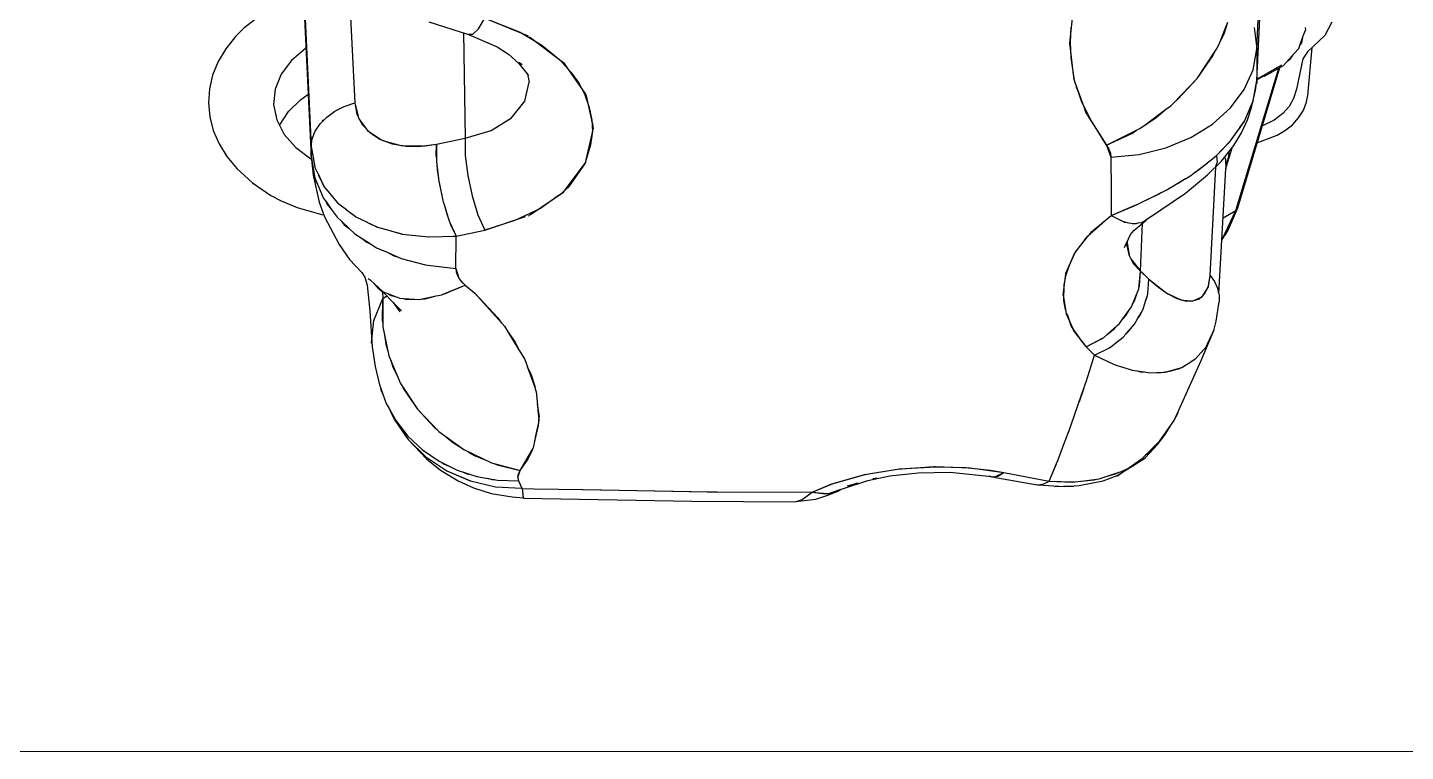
# Model space of a CAD drawing. Extents: x 1551 to 113148, y -1700 to 77018.
# Drawn here: x 18537.9 to 18746.5, y 11520.9 to 11630.5 of the extents above; entities that cross this region are included whole.
import ezdxf

# ---------------------------------------------------------------- set-up
doc = ezdxf.new("R2010")
doc.units = 0
doc.header["$LTSCALE"] = 500
doc.header["$MEASUREMENT"] = 0
doc.linetypes.add('SNT-025', pattern=[0.74, 0.4, -0.17, 0, -0.17])
doc.layers.get('0').update_dxf_attribs({"linetype": 'CONTINUOUS'})
doc.layers.add('GENERATORSETT', color=7, linetype='CONTINUOUS')

# ---------------------------------------------------------------- blocks, each defined once
blk = doc.blocks.new('GENERATOR-CENTER')
for p, q in [((-2036.27, -460.98), (-2034.71, -429.28)), ((-2036.27, -460.98), (-2034.71, -429.28)), ((-2036.26, -465.74), (-2035.01, -441)), ((-2036.26, -465.74), (-2035.01, -441)), ((-2180.91, -446.9), (-2179.41, -477.26)), ((-2180.91, -446.9), (-2179.41, -477.26)), ((-2173.8, -448.95), (-2172.83, -469.13)), ((-2173.8, -448.95), (-2172.83, -469.13)), ((-2180.61, -450.77), (-2179.4, -475.77)), ((-2180.61, -450.77), (-2179.4, -475.77)), ((-2186.73, -455.59), (-2189.63, -457.85)), ((-2154.09, -457.92), (-2153.1, -456.29)), ((-2154.09, -457.92), (-2153.1, -456.29)), ((-2153.1, -456.29), (-2146.56, -459.01)), ((-2153.1, -456.29), (-2147.77, -458.41)), ((-2064.58, -460.09), (-2064, -454.95)), ((-2189.63, -457.85), (-2190.87, -459.1)), ((-2161.58, -456.88), (-2155.59, -458.8)), ((-2156.36, -458.5), (-2156.1, -474.48)), ((-2156.36, -458.5), (-2156.1, -474.48)), ((-2155.62, -458.72), (-2154.96, -458.76)), ((-2155.62, -458.72), (-2154.96, -458.76)), ((-2155.59, -458.8), (-2151.25, -460.66)), ((-2154.96, -458.76), (-2154.09, -457.92)), ((-2154.96, -458.76), (-2154.09, -457.92)), ((-2147.77, -458.41), (-2144.51, -460.4)), ((-2064.47, -460.02), (-2064.35, -457.7)), ((-2041.91, -460.08), (-2040.62, -456.94)), ((-2041.91, -460.08), (-2041.12, -458.51)), ((-2041.12, -458.51), (-2040.62, -456.94)), ((-2036.65, -457.74), (-2036.27, -460.98)), ((-2036.65, -457.74), (-2036.27, -460.98)), ((-2029.21, -459.01), (-2028.88, -458.11)), ((-2028.92, -457.73), (-2028.88, -458.11)), ((-2024.91, -456.91), (-2025.95, -458.94)), ((-2192.34, -460.94), (-2193.5, -462.89)), ((-2190.87, -459.1), (-2192.34, -460.94)), ((-2180.28, -460.9), (-2182.41, -462.7)), ((-2151.25, -460.66), (-2149.52, -461.78)), ((-2146.36, -459.12), (-2141.18, -463.06)), ((-2144.51, -460.4), (-2141.77, -462.61)), ((-2064.59, -460.14), (-2064.58, -460.1)), ((-2064.59, -460.14), (-2064.55, -460.48)), ((-2064.54, -460.52), (-2063.99, -465.24)), ((-2064.38, -462.27), (-2064.47, -460.02)), ((-2042.54, -461.33), (-2042.23, -460.87)), ((-2042.23, -460.87), (-2041.91, -460.08)), ((-2036.82, -464.12), (-2036.27, -460.98)), ((-2036.82, -464.12), (-2036.27, -460.98)), ((-2036.27, -460.98), (-2036.26, -465.74)), ((-2036.27, -460.98), (-2036.26, -465.74)), ((-2030.03, -461.08), (-2029.89, -460.89)), ((-2029.89, -460.89), (-2029.74, -460.47)), ((-2029.74, -460.47), (-2029.21, -459.01)), ((-2029.74, -460.47), (-2029.44, -460.06)), ((-2029.44, -460.06), (-2029.21, -459.01)), ((-2025.95, -458.94), (-2028.56, -461.42)), ((-2028.53, -468.04), (-2027.85, -460.75)), ((-2193.5, -462.89), (-2194.33, -464.92)), ((-2182.41, -462.7), (-2183.96, -464.78)), ((-2149.52, -461.78), (-2147.99, -463.17)), ((-2147.96, -462.96), (-2147.47, -463.32)), ((-2141.76, -462.62), (-2140.08, -464.5)), ((-2141.18, -463.06), (-2140.8, -463.61)), ((-2063.87, -465.73), (-2064.38, -462.27)), ((-2064.32, -462.9), (-2064.26, -462.9)), ((-2064.32, -462.9), (-2064.26, -462.9)), ((-2045.29, -465.44), (-2042.54, -461.33)), ((-2045.29, -465.44), (-2042.9, -462.03)), ((-2043.49, -462.88), (-2043.48, -462.74)), ((-2042.9, -462.03), (-2042.54, -461.33)), ((-2032.21, -463.46), (-2030.03, -461.08)), ((-2031.6, -462.8), (-2031.22, -462.52)), ((-2031.22, -462.52), (-2030.73, -461.85)), ((-2029.3, -462.49), (-2030.22, -467.05)), ((-2028.56, -461.42), (-2029.3, -462.49)), ((-2194.33, -464.92), (-2194.82, -467.01)), ((-2183.96, -464.78), (-2184.87, -467.04)), ((-2147.99, -463.17), (-2146.53, -465)), ((-2146.67, -464.81), (-2146.4, -466)), ((-2140.79, -463.63), (-2137.86, -467.84)), ((-2140.08, -464.5), (-2138.86, -466.2)), ((-2039.42, -485.44), (-2032.93, -463.87)), ((-2039.42, -485.44), (-2032.93, -463.87)), ((-2039.13, -485.01), (-2032.75, -463.76)), ((-2039.13, -485.01), (-2032.75, -463.76)), ((-2038.15, -467.13), (-2036.82, -464.12)), ((-2038.15, -467.13), (-2036.82, -464.12)), ((-2036.18, -466.15), (-2036.18, -464.2)), ((-2036.18, -465.5), (-2035.27, -464.99)), ((-2036.18, -465.57), (-2035.27, -464.99)), ((-2036.11, -465.56), (-2035.19, -465.05)), ((-2036.11, -465.56), (-2035.19, -465.05)), ((-2035.27, -464.99), (-2032.47, -463.39)), ((-2035.27, -464.99), (-2032.6, -463.49)), ((-2035.27, -464.99), (-2035.1, -465.11)), ((-2035.1, -465.11), (-2032.21, -463.46)), ((-2034.06, -464.51), (-2033.98, -464.47)), ((-2033.98, -464.47), (-2033.91, -464.43)), ((-2194.82, -467.01), (-2194.97, -469.12)), ((-2184.87, -467.04), (-2185.1, -469.39)), ((-2147.09, -468.89), (-2146.4, -466)), ((-2138.86, -466.2), (-2137.98, -467.91)), ((-2063.98, -465.29), (-2063.95, -465.56)), ((-2063.95, -465.56), (-2063.84, -465.86)), ((-2062.73, -469.02), (-2063.87, -465.73)), ((-2063.83, -465.88), (-2062.44, -469.74)), ((-2063.61, -466.83), (-2063.5, -466.81)), ((-2063.6, -466.85), (-2063.49, -466.83)), ((-2048.88, -469.17), (-2045.29, -465.44)), ((-2048.21, -468.6), (-2045.29, -465.44)), ((-2040.22, -469.91), (-2038.15, -467.13)), ((-2040.22, -469.91), (-2038.15, -467.13)), ((-2037.04, -469.82), (-2036.47, -467.2)), ((-2036.81, -468.84), (-2036.26, -465.74)), ((-2036.47, -467.2), (-2036.26, -465.74)), ((-2036.33, -466.21), (-2036.18, -466.15)), ((-2036.18, -465.64), (-2036.11, -465.56)), ((-2036.18, -465.64), (-2036.11, -465.56)), ((-2030.22, -467.05), (-2030.68, -468.5)), ((-2194.97, -469.12), (-2194.78, -471.23)), ((-2182.84, -470.47), (-2181.01, -468.66)), ((-2181.01, -468.66), (-2179.92, -467.86)), ((-2174.4, -469.68), (-2172.83, -469.13)), ((-2172.83, -469.13), (-2172.51, -470.84)), ((-2172.83, -469.13), (-2172.32, -471.21)), ((-2149.08, -471.41), (-2147.23, -469.07)), ((-2149.07, -471.41), (-2147.09, -468.89)), ((-2147.09, -468.89), (-2146.75, -467.46)), ((-2137.98, -467.91), (-2137.31, -469.82)), ((-2137.86, -467.85), (-2137.84, -467.87)), ((-2137.84, -467.87), (-2137.8, -468.06)), ((-2137.79, -468.09), (-2136.79, -472.65)), ((-2061.38, -471.69), (-2062.73, -469.02)), ((-2049.28, -469.58), (-2048.88, -469.17)), ((-2048.88, -469.17), (-2048.21, -468.6)), ((-2047.19, -467.5), (-2047.19, -467.41)), ((-2037.27, -469.9), (-2036.82, -468.87)), ((-2037.16, -469.65), (-2036.82, -468.86)), ((-2036.82, -468.86), (-2036.81, -468.84)), ((-2036.82, -468.87), (-2036.82, -468.86)), ((-2030.68, -468.5), (-2031.35, -469.68)), ((-2029.23, -470.34), (-2028.76, -469.21)), ((-2028.76, -469.21), (-2028.53, -468.04)), ((-2194.78, -471.23), (-2194.24, -473.31)), ((-2185.1, -469.39), (-2184.64, -471.71)), ((-2184.16, -472.49), (-2182.84, -470.47)), ((-2178.06, -472.29), (-2177.06, -471.28)), ((-2177.06, -471.28), (-2175.83, -470.4)), ((-2175.83, -470.4), (-2174.4, -469.68)), ((-2175.59, -470.28), (-2175.49, -470.2)), ((-2175.49, -470.2), (-2175.26, -470.11)), ((-2172.51, -470.84), (-2171.74, -472.37)), ((-2172.32, -471.21), (-2172.26, -471.46)), ((-2152.17, -473.33), (-2149.07, -471.41)), ((-2137.31, -469.82), (-2136.91, -471.74)), ((-2062.37, -469.93), (-2062.07, -470.74)), ((-2062.07, -470.74), (-2061.97, -470.9)), ((-2061.94, -470.95), (-2059, -475.56)), ((-2053.17, -472.45), (-2050.06, -470.16)), ((-2053.17, -472.45), (-2051.55, -471.41)), ((-2051.55, -471.41), (-2050.06, -470.16)), ((-2050.06, -470.16), (-2049.28, -469.58)), ((-2042.95, -472.36), (-2040.22, -469.91)), ((-2042.95, -472.36), (-2040.22, -469.91)), ((-2038.14, -471.92), (-2037.23, -469.81)), ((-2037.67, -471.69), (-2037.04, -469.82)), ((-2032.31, -470.76), (-2033.64, -471.74)), ((-2031.35, -469.68), (-2032.31, -470.76)), ((-2030.82, -472.4), (-2029.92, -471.41)), ((-2029.92, -471.41), (-2029.23, -470.34)), ((-2194.24, -473.31), (-2193.37, -475.34)), ((-2184.64, -471.71), (-2183.51, -473.92)), ((-2179.25, -474.57), (-2178.8, -473.4)), ((-2178.8, -473.4), (-2178.06, -472.29)), ((-2177.7, -471.93), (-2177.59, -471.77)), ((-2177.59, -471.77), (-2177.42, -471.64)), ((-2172.26, -471.46), (-2172.06, -471.74)), ((-2172.06, -471.74), (-2171.05, -473.12)), ((-2171.74, -472.37), (-2170.56, -473.65)), ((-2171.57, -472.41), (-2171.53, -472.59)), ((-2171.46, -472.55), (-2171.42, -472.71)), ((-2171.05, -473.12), (-2170.84, -473.4)), ((-2170.84, -473.4), (-2170.71, -473.48)), ((-2170.71, -473.48), (-2168.77, -474.73)), ((-2156.1, -474.48), (-2152.17, -473.33)), ((-2152.17, -473.33), (-2151.11, -472.67)), ((-2136.82, -473.49), (-2137.13, -475.51)), ((-2136.91, -471.74), (-2136.82, -473.49)), ((-2136.83, -472.45), (-2136.77, -472.18)), ((-2136.81, -473.58), (-2136.7, -473.07)), ((-2136.78, -472.69), (-2136.7, -473.07)), ((-2059, -475.56), (-2061.38, -471.69)), ((-2059, -475.56), (-2054.46, -473.28)), ((-2055.19, -473.76), (-2054.46, -473.28)), ((-2054.46, -473.28), (-2053.95, -473.03)), ((-2053.95, -473.03), (-2053.17, -472.45)), ((-2046.25, -474.39), (-2042.95, -472.36)), ((-2046.25, -474.39), (-2042.95, -472.36)), ((-2040.21, -474.88), (-2038.98, -473.12)), ((-2039.04, -473.2), (-2038.18, -471.99)), ((-2038.8, -472.87), (-2038.17, -471.97)), ((-2038.57, -473.7), (-2037.67, -471.69)), ((-2038.18, -471.99), (-2038.17, -471.96)), ((-2038.17, -471.96), (-2038.14, -471.92)), ((-2033.64, -471.74), (-2035.41, -472.64)), ((-2033.18, -474.05), (-2031.92, -473.29)), ((-2031.92, -473.29), (-2030.82, -472.4)), ((-2193.37, -475.34), (-2192.18, -477.28)), ((-2183.51, -473.92), (-2181.76, -475.92)), ((-2179.4, -475.77), (-2179.25, -474.57)), ((-2178.98, -473.86), (-2178.94, -473.69)), ((-2178.94, -473.69), (-2178.87, -473.59)), ((-2170.56, -473.65), (-2169, -474.65)), ((-2169, -474.65), (-2167.15, -475.33)), ((-2168.77, -474.73), (-2168.65, -474.81)), ((-2168.65, -474.81), (-2168.27, -474.92)), ((-2168.27, -474.92), (-2166.2, -475.49)), ((-2167.15, -475.33), (-2165.05, -475.68)), ((-2166.2, -475.49), (-2165.81, -475.6)), ((-2165.81, -475.6), (-2165.52, -475.6)), ((-2165.52, -475.6), (-2162.63, -475.67)), ((-2162.79, -475.7), (-2160.44, -475.38)), ((-2162.52, -475.68), (-2160.44, -475.38)), ((-2160.47, -477.21), (-2160.44, -475.38)), ((-2160.44, -475.38), (-2156.1, -474.48)), ((-2160.44, -475.38), (-2156.1, -474.48)), ((-2160.44, -475.38), (-2160.43, -477.73)), ((-2156.1, -474.48), (-2156.08, -477.12)), ((-2156.1, -474.48), (-2156.08, -477.12)), ((-2156.1, -474.48), (-2156.09, -474.48)), ((-2137.13, -475.51), (-2137.93, -478.24)), ((-2137.76, -477.75), (-2136.83, -473.64)), ((-2059.73, -474.43), (-2059.72, -474.42)), ((-2059, -475.56), (-2055.19, -473.76)), ((-2059, -475.56), (-2058.63, -476.13)), ((-2059, -475.56), (-2058.33, -477.36)), ((-2055.66, -473.98), (-2055.65, -473.88)), ((-2055.11, -473.7), (-2055.1, -473.61)), ((-2050, -475.93), (-2046.25, -474.39)), ((-2050, -475.93), (-2046.25, -474.39)), ((-2042.35, -477.09), (-2040.27, -474.95)), ((-2042.35, -477.09), (-2040.29, -474.98)), ((-2041.59, -477.95), (-2039.75, -475.59)), ((-2040.29, -474.98), (-2040.26, -474.93)), ((-2040.26, -474.94), (-2040.21, -474.88)), ((-2039.75, -475.59), (-2038.57, -473.7)), ((-2036.11, -475.16), (-2033.18, -474.05)), ((-2192.18, -477.28), (-2190.67, -479.1)), ((-2181.76, -475.92), (-2179.46, -477.62)), ((-2179.41, -477.26), (-2179.4, -475.77)), ((-2179.41, -477.26), (-2179.4, -475.77)), ((-2179.41, -477.26), (-2178.86, -480.5)), ((-2179.41, -477.26), (-2179.12, -480.1)), ((-2179.4, -475.77), (-2178.85, -478.88)), ((-2179.4, -475.77), (-2178.86, -478.85)), ((-2165.05, -475.68), (-2162.79, -475.7)), ((-2162.63, -475.67), (-2162.52, -475.68)), ((-2160.47, -477.21), (-2160.43, -477.73)), ((-2160.44, -477.53), (-2160.43, -477.53)), ((-2160.44, -477.54), (-2160.43, -477.54)), ((-2156.08, -477.12), (-2155.72, -480.13)), ((-2156.08, -477.12), (-2155.72, -480.13)), ((-2137.33, -475.84), (-2137.12, -475.84)), ((-2137.33, -475.84), (-2137.12, -475.84)), ((-2058.63, -476.13), (-2058.4, -476.74)), ((-2058.4, -476.74), (-2058.33, -477.36)), ((-2058.33, -477.36), (-2054.07, -476.94)), ((-2058.33, -477.36), (-2054.07, -476.94)), ((-2058.33, -477.36), (-2058.31, -482.46)), ((-2054.07, -476.94), (-2050, -475.93)), ((-2054.07, -476.94), (-2050, -475.93)), ((-2043.76, -478.24), (-2042.94, -477.62)), ((-2042.94, -477.62), (-2042.35, -477.09)), ((-2042.35, -477.09), (-2042.26, -478.15)), ((-2042.35, -477.09), (-2042.26, -478.15)), ((-2041.11, -477.43), (-2041, -477.7)), ((-2041, -477.7), (-2040.93, -479.13)), ((-2040.83, -478.73), (-2040, -475.95)), ((-2040.83, -478.73), (-2040, -475.95)), ((-2040.72, -478.3), (-2040.5, -477.15)), ((-2040.5, -477.15), (-2040.46, -476.63)), ((-2190.67, -479.1), (-2188.3, -481.26)), ((-2178.86, -478.85), (-2178.85, -478.88)), ((-2178.85, -478.88), (-2178.84, -478.91)), ((-2178.84, -478.91), (-2178.35, -479.94)), ((-2160.43, -477.73), (-2160.43, -478.02)), ((-2160.43, -478.02), (-2160.38, -478.45)), ((-2160.38, -478.45), (-2160.13, -480.6)), ((-2160.38, -478.45), (-2160.32, -479.28)), ((-2160.32, -479.28), (-2160.13, -480.6)), ((-2140.94, -482.29), (-2137.93, -478.25)), ((-2140.38, -481.79), (-2138, -478.44)), ((-2138, -478.44), (-2137.93, -478.25)), ((-2137.93, -478.25), (-2137.85, -478.15)), ((-2137.85, -478.15), (-2137.77, -477.79)), ((-2046.23, -480.12), (-2045.73, -479.74)), ((-2045.74, -479.73), (-2045.06, -479.29)), ((-2045.64, -479.67), (-2043.92, -478.37)), ((-2045.2, -479.34), (-2045.16, -479.35)), ((-2045.2, -479.34), (-2045.16, -479.35)), ((-2045.06, -479.29), (-2043.74, -478.22)), ((-2043.71, -480.06), (-2041.59, -477.95)), ((-2043.29, -495.26), (-2042.44, -478.88)), ((-2043.29, -495.26), (-2042.44, -478.88)), ((-2042.49, -478.94), (-2042.26, -478.15)), ((-2042.49, -478.94), (-2042.26, -478.15)), ((-2042, -498.03), (-2040.93, -479.13)), ((-2041, -477.75), (-2040.95, -477.88)), ((-2040.95, -477.88), (-2040.85, -478.71)), ((-2040.93, -479.13), (-2040.85, -478.71)), ((-2040.93, -479.06), (-2040.9, -478.95)), ((-2040.93, -479.08), (-2040.91, -479.01)), ((-2040.93, -479.13), (-2040.92, -479.05)), ((-2040.93, -479.13), (-2040.92, -479.05)), ((-2040.92, -479.05), (-2040.81, -478.49)), ((-2040.92, -479.05), (-2040.9, -478.96)), ((-2040.92, -479.05), (-2040.9, -478.96)), ((-2040.9, -478.96), (-2040.72, -478.3)), ((-2040.85, -478.68), (-2040.85, -478.68)), ((-2188.3, -481.26), (-2185.5, -483.15)), ((-2179.12, -480.1), (-2178.2, -484.19)), ((-2178.86, -480.5), (-2178.76, -480.74)), ((-2178.76, -480.74), (-2178.72, -480.95)), ((-2178.76, -480.74), (-2178.3, -481.82)), ((-2178.72, -480.95), (-2178.3, -481.82)), ((-2178.37, -479.89), (-2177.54, -481.7)), ((-2178.3, -481.82), (-2177.54, -483.6)), ((-2178.29, -480.07), (-2177.51, -481.74)), ((-2177.54, -481.7), (-2177.5, -481.75)), ((-2177.5, -481.75), (-2177.48, -481.79)), ((-2177.48, -481.79), (-2176.59, -482.86)), ((-2160.13, -480.6), (-2160.08, -481.03)), ((-2160.08, -481.03), (-2160.04, -481.21)), ((-2160.04, -481.21), (-2159.47, -483.94)), ((-2160.04, -481.21), (-2160, -481.48)), ((-2160, -481.48), (-2159.54, -483.69)), ((-2155.72, -480.13), (-2155.06, -483.22)), ((-2155.72, -480.13), (-2155.06, -483.22)), ((-2141.79, -483.04), (-2140.38, -481.79)), ((-2140.56, -481.79), (-2140.37, -481.79)), ((-2140.56, -481.79), (-2140.37, -481.79)), ((-2049.23, -481.91), (-2048.15, -481.31)), ((-2049.12, -481.85), (-2047.28, -480.75)), ((-2048.71, -481.62), (-2048.63, -481.56)), ((-2048.55, -481.53), (-2048.45, -481.45)), ((-2048.15, -481.31), (-2047.05, -480.59)), ((-2047.07, -480.62), (-2046.23, -480.12)), ((-2047.06, -482.83), (-2043.71, -480.06)), ((-2185.5, -483.15), (-2183.96, -483.97)), ((-2177.54, -483.6), (-2177.22, -484.04)), ((-2176.63, -482.82), (-2175.49, -484.22)), ((-2176.47, -483.01), (-2175.44, -484.26)), ((-2159.54, -483.69), (-2159.47, -483.94)), ((-2159.47, -483.94), (-2159.43, -484.12)), ((-2155.06, -483.22), (-2154.16, -486.07)), ((-2155.06, -483.22), (-2154.16, -486.07)), ((-2146.37, -486.12), (-2141.21, -482.65)), ((-2141.81, -483.06), (-2144.71, -485.15)), ((-2141.21, -482.65), (-2140.95, -482.31)), ((-2058.32, -482.45), (-2058.31, -483.13)), ((-2058.31, -483.13), (-2058.3, -486.21)), ((-2054.05, -484.39), (-2053.14, -483.93)), ((-2053.15, -483.93), (-2051.48, -483.14)), ((-2052.91, -483.82), (-2050.83, -482.79)), ((-2052.65, -486.62), (-2047.06, -482.83)), ((-2051.48, -483.14), (-2050.64, -482.68)), ((-2050.66, -482.7), (-2049.98, -482.36)), ((-2049.98, -482.36), (-2049.23, -481.91)), ((-2183.96, -483.97), (-2181.55, -484.99)), ((-2181.55, -484.99), (-2177.65, -486.1)), ((-2178.2, -484.19), (-2177.42, -486.38)), ((-2177.22, -484.04), (-2177.03, -484.44)), ((-2177.22, -484.04), (-2176.37, -485.23)), ((-2177.03, -484.44), (-2176.37, -485.23)), ((-2176.37, -485.23), (-2175.5, -486.46)), ((-2175.49, -484.22), (-2175.43, -484.26)), ((-2175.43, -484.26), (-2175.39, -484.32)), ((-2175.39, -484.32), (-2174.07, -485.31)), ((-2174.12, -485.28), (-2172.78, -486.32)), ((-2173.92, -485.43), (-2172.71, -486.35)), ((-2159.43, -484.12), (-2159.3, -484.53)), ((-2159.3, -484.53), (-2158.66, -486.56)), ((-2159.3, -484.53), (-2158.94, -485.8)), ((-2158.94, -485.8), (-2158.66, -486.56)), ((-2144.71, -485.15), (-2148.56, -486.96)), ((-2058.3, -486.21), (-2054.66, -484.65)), ((-2058.3, -486.21), (-2054.92, -484.77)), ((-2055.99, -485.22), (-2055.97, -485.21)), ((-2055.67, -485.09), (-2055.67, -485.08)), ((-2054.92, -484.77), (-2054.44, -484.54)), ((-2054.45, -484.56), (-2054.05, -484.39)), ((-2041.54, -489.92), (-2039.42, -485.44)), ((-2041.35, -486.55), (-2039.42, -485.44)), ((-2041.35, -486.55), (-2039.42, -485.44)), ((-2040.91, -488.92), (-2039.42, -485.44)), ((-2040.64, -488.52), (-2039.13, -485.01)), ((-2039.42, -485.44), (-2039.13, -485.01)), ((-2039.42, -485.44), (-2039.13, -485.01)), ((-2177.42, -486.38), (-2175.19, -490.57)), ((-2175.5, -486.46), (-2174.85, -487.06)), ((-2174.85, -487.06), (-2174.41, -487.59)), ((-2174.85, -487.06), (-2173.67, -488.16)), ((-2174.41, -487.59), (-2173.67, -488.16)), ((-2172.78, -486.32), (-2172.7, -486.35)), ((-2172.71, -486.35), (-2172.64, -486.4)), ((-2172.64, -486.4), (-2170.93, -487.22)), ((-2170.99, -487.19), (-2169.5, -487.92)), ((-2170.81, -487.28), (-2169.43, -487.94)), ((-2170.33, -487.51), (-2170.31, -487.52)), ((-2170.33, -487.51), (-2170.31, -487.52)), ((-2169.5, -487.92), (-2169.43, -487.94)), ((-2169.43, -487.94), (-2169.36, -487.97)), ((-2169.36, -487.97), (-2167.33, -488.54)), ((-2158.66, -486.56), (-2158.53, -486.98)), ((-2158.53, -486.98), (-2158.42, -487.23)), ((-2158.42, -487.23), (-2157.49, -489.31)), ((-2158.42, -487.23), (-2158.25, -487.71)), ((-2158.25, -487.71), (-2157.49, -489.31)), ((-2154.16, -486.07), (-2153.11, -488.4)), ((-2154.16, -486.07), (-2153.11, -488.4)), ((-2153.11, -488.4), (-2146.95, -486.34)), ((-2148.56, -486.96), (-2153.11, -488.4)), ((-2146.58, -486.22), (-2146.46, -486.18)), ((-2146.46, -486.18), (-2146.44, -486.17)), ((-2061.94, -489.4), (-2058.3, -486.21)), ((-2061.24, -488.63), (-2058.3, -486.21)), ((-2058.3, -486.21), (-2056.61, -487.06)), ((-2056.61, -487.06), (-2056.44, -487.1)), ((-2056.44, -487.1), (-2056.29, -487.18)), ((-2056.44, -487.1), (-2055.89, -487.23)), ((-2056.29, -487.18), (-2055.88, -487.23)), ((-2056.21, -487.19), (-2056.21, -487.16)), ((-2055.88, -487.23), (-2055.05, -487.43)), ((-2055.05, -487.43), (-2054.74, -487.39)), ((-2054.88, -488.47), (-2053.03, -486.94)), ((-2054.74, -487.39), (-2054.19, -487.33)), ((-2054.74, -487.39), (-2054.48, -487.43)), ((-2054.48, -487.43), (-2054.19, -487.33)), ((-2054.19, -487.33), (-2053.7, -487.27)), ((-2053.86, -494.6), (-2053.56, -487.38)), ((-2053.86, -494.6), (-2053.56, -487.38)), ((-2053.7, -487.27), (-2053.32, -487.04)), ((-2053.32, -487.04), (-2052.89, -486.77)), ((-2053.32, -487.04), (-2053.03, -486.94)), ((-2053.03, -486.94), (-2052.89, -486.77)), ((-2052.89, -486.77), (-2052.65, -486.62)), ((-2041.1, -489.18), (-2040.21, -487.28)), ((-2173.67, -488.16), (-2172.79, -488.98)), ((-2172.79, -488.98), (-2171.72, -489.67)), ((-2171.72, -489.67), (-2170.98, -490.24)), ((-2171.72, -489.67), (-2170.3, -490.58)), ((-2167.34, -488.53), (-2165.77, -488.97)), ((-2167.21, -488.57), (-2165.71, -488.98)), ((-2165.77, -488.97), (-2165.71, -488.98)), ((-2165.71, -488.98), (-2165.66, -489)), ((-2165.66, -489), (-2163.11, -489.28)), ((-2163.11, -489.28), (-2161.72, -489.44)), ((-2163.05, -489.29), (-2161.69, -489.44)), ((-2161.72, -489.44), (-2161.69, -489.44)), ((-2161.69, -489.44), (-2161.66, -489.45)), ((-2161.66, -489.45), (-2157.49, -489.31)), ((-2157.91, -489.32), (-2157.49, -489.31)), ((-2157.51, -494.2), (-2157.49, -489.31)), ((-2157.51, -494.2), (-2157.49, -489.31)), ((-2157.49, -489.31), (-2153.11, -488.4)), ((-2157.49, -489.31), (-2153.11, -488.4)), ((-2063.85, -491.94), (-2061.94, -489.4)), ((-2063.1, -490.94), (-2061.67, -489.16)), ((-2061.59, -489.07), (-2061.24, -488.63)), ((-2056.26, -491.03), (-2055.38, -489.07)), ((-2055.93, -490.73), (-2055.85, -490.11)), ((-2055.38, -489.07), (-2054.88, -488.47)), ((-2055.03, -488.58), (-2054.88, -488.47)), ((-2041.5, -489.85), (-2041.33, -489.64)), ((-2041.37, -489.57), (-2040.91, -488.92)), ((-2041.35, -489.52), (-2041.1, -489.18)), ((-2041.33, -489.64), (-2041.13, -489.22)), ((-2041.1, -489.18), (-2040.89, -488.88)), ((-2040.91, -488.92), (-2040.64, -488.52)), ((-2175.19, -490.57), (-2173.62, -492.85)), ((-2170.98, -490.24), (-2170.29, -490.58)), ((-2170.3, -490.58), (-2169.51, -491.08)), ((-2169.51, -491.08), (-2167.92, -491.77)), ((-2167.92, -491.77), (-2166.89, -492.28)), ((-2167.92, -491.77), (-2166.37, -492.44)), ((-2166.89, -492.28), (-2166.37, -492.44)), ((-2065.16, -494.94), (-2063.75, -491.8)), ((-2064.62, -493.73), (-2063.85, -491.94)), ((-2063.75, -491.8), (-2063.69, -491.68)), ((-2063.69, -491.68), (-2063.21, -491.08)), ((-2055.93, -490.73), (-2055.65, -492.17)), ((-2055.88, -490.33), (-2055.52, -492.43)), ((-2055.65, -492.17), (-2054.96, -493.47)), ((-2173.62, -492.85), (-2171.74, -494.84)), ((-2166.37, -492.44), (-2165.79, -492.69)), ((-2165.79, -492.69), (-2163.47, -493.29)), ((-2163.47, -493.29), (-2162.33, -493.62)), ((-2163.47, -493.29), (-2162.05, -493.66)), ((-2162.33, -493.62), (-2162.05, -493.66)), ((-2162.05, -493.66), (-2161.74, -493.74)), ((-2161.74, -493.74), (-2157.51, -494.2)), ((-2157.51, -494.2), (-2157.45, -494.74)), ((-2157.51, -494.2), (-2157.07, -495.68)), ((-2065.11, -495.17), (-2064.62, -493.74)), ((-2055.34, -492.75), (-2053.86, -494.6)), ((-2054.96, -493.47), (-2053.86, -494.6)), ((-2171.74, -494.84), (-2171.3, -495.54)), ((-2171.3, -495.54), (-2170.95, -496.73)), ((-2170.77, -495.73), (-2170.51, -495.96)), ((-2170.51, -495.96), (-2168.53, -497.74)), ((-2157.45, -494.74), (-2157.28, -495.27)), ((-2157.36, -495.01), (-2157.28, -494.97)), ((-2157.36, -495.01), (-2157.28, -494.97)), ((-2157.28, -495.27), (-2156.99, -495.79)), ((-2157.07, -495.68), (-2157.04, -495.7)), ((-2157.04, -495.71), (-2156.11, -496.72)), ((-2156.99, -495.79), (-2156.6, -496.27)), ((-2156.6, -496.27), (-2156.11, -496.72)), ((-2065.58, -498.27), (-2065.17, -495.03)), ((-2065.4, -496.7), (-2065.11, -495.17)), ((-2065.17, -495.03), (-2065.16, -494.94)), ((-2054.13, -497.28), (-2053.86, -494.6)), ((-2054.03, -496.82), (-2053.86, -494.6)), ((-2053.86, -494.6), (-2052.58, -495.82)), ((-2053.86, -494.6), (-2053.56, -494.89)), ((-2053.56, -494.89), (-2052.58, -495.82)), ((-2052.73, -498.07), (-2052.58, -495.82)), ((-2052.58, -495.82), (-2051.13, -497.07)), ((-2052.58, -495.84), (-2052.58, -495.82)), ((-2052.58, -495.82), (-2050.27, -497.67)), ((-2043.59, -496.98), (-2043.29, -495.26)), ((-2043.55, -496.86), (-2043.29, -495.26)), ((-2043.29, -495.26), (-2042.64, -496.21)), ((-2042.64, -496.21), (-2042.18, -497.22)), ((-2170.95, -496.73), (-2170.52, -500.62)), ((-2169.92, -496.49), (-2169.34, -497.16)), ((-2169.34, -497.16), (-2168.87, -497.43)), ((-2169.34, -497.16), (-2168.46, -497.87)), ((-2168.61, -497.75), (-2168.56, -498.74)), ((-2168.61, -497.75), (-2168.56, -498.74)), ((-2168.56, -498.74), (-2167.96, -498.38)), ((-2168.56, -498.74), (-2167.91, -498.42)), ((-2168.53, -497.74), (-2167.98, -497.95)), ((-2168.46, -497.87), (-2166.98, -499.37)), ((-2167.98, -497.95), (-2167.32, -498.33)), ((-2167.98, -497.95), (-2166.53, -498.51)), ((-2167.32, -498.33), (-2166.53, -498.51)), ((-2167.19, -498.26), (-2167.13, -498.38)), ((-2166.85, -498.39), (-2166.84, -498.44)), ((-2166.53, -498.51), (-2165.99, -498.73)), ((-2162.6, -498.81), (-2160.48, -498.38)), ((-2162.18, -498.79), (-2160.48, -498.38)), ((-2160.48, -498.38), (-2159.64, -498.21)), ((-2159.64, -498.21), (-2159.44, -498.12)), ((-2159.44, -498.12), (-2156.11, -496.72)), ((-2159.44, -498.12), (-2159.21, -498.06)), ((-2159.21, -498.06), (-2156.11, -496.72)), ((-2156.11, -496.72), (-2154.63, -497.94)), ((-2156.11, -496.72), (-2154.63, -497.94)), ((-2154.63, -497.94), (-2150.17, -502.97)), ((-2154.63, -497.94), (-2151.16, -501.69)), ((-2065.58, -498.28), (-2065.58, -498.27)), ((-2065.58, -498.28), (-2065.23, -500.41)), ((-2065.56, -498.47), (-2065.55, -498.48)), ((-2065.56, -498.47), (-2065.55, -498.48)), ((-2065.52, -497.79), (-2065.52, -497.8)), ((-2065.49, -499.09), (-2065.4, -496.7)), ((-2055.24, -500.03), (-2054.13, -497.28)), ((-2054.78, -499.12), (-2054.38, -497.89)), ((-2054.11, -497.08), (-2054.03, -496.82)), ((-2053.08, -499.15), (-2052.82, -498.33)), ((-2053.08, -499.15), (-2052.83, -498.53)), ((-2052.83, -498.53), (-2052.82, -498.33)), ((-2052.82, -498.33), (-2052.73, -498.07)), ((-2051.13, -497.07), (-2049.72, -498.05)), ((-2050.27, -497.67), (-2050.06, -497.84)), ((-2050.06, -497.84), (-2049.95, -497.89)), ((-2049.95, -497.89), (-2047.73, -498.96)), ((-2049.72, -498.05), (-2048.36, -498.74)), ((-2046.02, -499.15), (-2044.52, -498.49)), ((-2044.93, -498.79), (-2044.11, -498.03)), ((-2044.52, -498.49), (-2043.59, -496.98)), ((-2044.11, -498.03), (-2043.55, -496.86)), ((-2042.18, -497.22), (-2042.09, -497.63)), ((-2042.09, -497.63), (-2042.04, -497.73)), ((-2042.09, -497.63), (-2042.04, -497.83)), ((-2042.04, -497.83), (-2042.04, -497.73)), ((-2042.04, -497.83), (-2041.95, -498.25)), ((-2041.95, -498.25), (-2041.93, -499.29)), ((-2170.52, -500.62), (-2170.19, -506.08)), ((-2169.91, -502.07), (-2168.56, -498.74)), ((-2169.91, -502.07), (-2168.56, -498.74)), ((-2168.63, -502.2), (-2168.56, -498.74)), ((-2168.56, -498.74), (-2168.55, -503.07)), ((-2166.98, -499.37), (-2165.98, -500.8)), ((-2166.98, -499.37), (-2165.75, -500.61)), ((-2165.99, -498.73), (-2165.49, -498.75)), ((-2165.49, -498.75), (-2164.91, -498.89)), ((-2165.49, -498.75), (-2163.74, -498.85)), ((-2165.11, -498.84), (-2165.04, -498.78)), ((-2165.02, -498.86), (-2164.92, -498.78)), ((-2164.91, -498.89), (-2163.74, -498.85)), ((-2163.76, -498.84), (-2163.76, -498.85)), ((-2163.74, -498.85), (-2162.98, -498.89)), ((-2162.98, -498.89), (-2162.6, -498.81)), ((-2162.6, -498.81), (-2162.18, -498.79)), ((-2162.37, -498.76), (-2162.29, -498.8)), ((-2065.23, -500.41), (-2065.49, -499.09)), ((-2065.23, -500.42), (-2065.12, -501.08)), ((-2056.7, -502.06), (-2055.24, -500.03)), ((-2056.07, -501.34), (-2055.6, -500.54)), ((-2055.08, -499.64), (-2054.78, -499.12)), ((-2053.77, -500.91), (-2053.48, -500.39)), ((-2053.48, -500.39), (-2053.08, -499.15)), ((-2052.95, -498.74), (-2052.92, -498.76)), ((-2052.95, -498.75), (-2052.93, -498.76)), ((-2048.36, -498.74), (-2047.09, -499.11)), ((-2047.73, -498.96), (-2046.02, -499.15)), ((-2047.09, -499.11), (-2045.93, -499.14)), ((-2046.85, -499.12), (-2046.81, -499.06)), ((-2046.73, -499.12), (-2046.71, -499.07)), ((-2045.93, -499.14), (-2044.93, -498.79)), ((-2044.98, -498.69), (-2044.97, -498.8)), ((-2042.38, -502.17), (-2041.93, -499.29)), ((-2170.28, -505.5), (-2169.91, -502.07)), ((-2170.28, -505.5), (-2169.91, -502.07)), ((-2169.98, -502.7), (-2169.98, -502.7)), ((-2169.91, -502.07), (-2169.91, -502.07)), ((-2168.63, -502.2), (-2168.55, -502.7)), ((-2151.16, -501.69), (-2150.6, -502.49)), ((-2065.12, -501.08), (-2064.12, -503.32)), ((-2065.01, -501.05), (-2065.01, -501.07)), ((-2064.98, -501.14), (-2064.34, -503)), ((-2057.41, -502.87), (-2057.06, -502.57)), ((-2057.06, -502.57), (-2056.7, -502.06)), ((-2056.7, -502.06), (-2056.07, -501.34)), ((-2055.39, -503.35), (-2054.76, -502.63)), ((-2054.76, -502.63), (-2054.3, -501.82)), ((-2054.3, -501.82), (-2053.77, -500.91)), ((-2054.3, -501.82), (-2053.93, -501.31)), ((-2053.93, -501.31), (-2053.77, -500.91)), ((-2042.69, -503.39), (-2042.38, -502.17)), ((-2168.55, -503.07), (-2167.64, -507.44)), ((-2168.37, -503.95), (-2168.11, -505.7)), ((-2150.17, -502.97), (-2149.71, -503.72)), ((-2149.75, -503.68), (-2148.53, -505.37)), ((-2149.66, -503.8), (-2147.92, -506.64)), ((-2064.34, -503), (-2062.63, -505.45)), ((-2064.11, -503.35), (-2063.95, -503.7)), ((-2063.95, -503.7), (-2063.23, -504.63)), ((-2063.08, -504.81), (-2062.1, -506.06)), ((-2062.1, -506.06), (-2059.63, -504.75)), ((-2059.86, -504.93), (-2059.63, -504.75)), ((-2059.63, -504.75), (-2059.43, -504.65)), ((-2059.43, -504.65), (-2058.9, -504.19)), ((-2058.9, -504.19), (-2057.41, -502.87)), ((-2058.9, -504.19), (-2057.8, -503.33)), ((-2057.8, -503.33), (-2057.41, -502.87)), ((-2057.6, -505.49), (-2056.5, -504.63)), ((-2056.5, -504.63), (-2056.1, -504.17)), ((-2056.1, -504.17), (-2055.39, -503.35)), ((-2056.1, -504.17), (-2055.76, -503.87)), ((-2055.76, -503.87), (-2055.39, -503.35)), ((-2044.67, -508.15), (-2042.78, -503.62)), ((-2043.53, -505.23), (-2042.71, -503.46)), ((-2042.71, -503.46), (-2042.69, -503.39)), ((-2042.69, -503.38), (-2042.69, -503.37)), ((-2042.69, -503.39), (-2042.69, -503.38)), ((-2042.69, -503.39), (-2042.69, -503.38)), ((-2170.28, -505.51), (-2170.28, -505.5)), ((-2170.28, -505.5), (-2170.28, -505.51)), ((-2170.28, -505.51), (-2170.28, -505.52)), ((-2170.19, -506.08), (-2169.73, -509.06)), ((-2168.11, -505.7), (-2167.79, -506.74)), ((-2148.53, -505.37), (-2147.9, -506.68)), ((-2147.9, -506.67), (-2147.07, -508.02)), ((-2062.63, -505.45), (-2062.1, -506.06)), ((-2062.1, -506.06), (-2059.86, -504.93)), ((-2062.1, -506.06), (-2061.8, -506.36)), ((-2062.1, -506.06), (-2062.02, -506.14)), ((-2061.8, -506.36), (-2060.81, -507.36)), ((-2061.14, -505.57), (-2061.13, -505.54)), ((-2060.81, -507.36), (-2058.56, -506.24)), ((-2060.56, -505.24), (-2060.52, -505.26)), ((-2058.56, -506.24), (-2058.33, -506.06)), ((-2058.33, -506.06), (-2057.6, -505.49)), ((-2058.33, -506.06), (-2058.13, -505.95)), ((-2058.13, -505.95), (-2057.6, -505.49)), ((-2045.55, -507.92), (-2043.89, -506.01)), ((-2043.89, -505.99), (-2043.55, -505.26)), ((-2043.89, -505.99), (-2043.87, -505.98)), ((-2043.89, -506.01), (-2043.89, -506)), ((-2043.87, -505.98), (-2043.5, -505.17)), ((-2167.64, -507.44), (-2165.87, -511.64)), ((-2167.36, -508.11), (-2167.03, -509.15)), ((-2147.07, -508.02), (-2146.68, -509.11)), ((-2062.11, -511.39), (-2060.81, -507.36)), ((-2060.81, -507.36), (-2057.94, -508.72)), ((-2057.94, -508.72), (-2057.54, -508.85)), ((-2057.54, -508.84), (-2057.25, -508.98)), ((-2057.53, -508.85), (-2056.57, -509.15)), ((-2057.25, -508.98), (-2056.55, -509.16)), ((-2048.77, -517.23), (-2044.67, -508.15)), ((-2047.59, -509.2), (-2046.11, -508.27)), ((-2046.12, -508.27), (-2045.64, -507.99)), ((-2046.02, -508.21), (-2045.61, -507.95)), ((-2045.64, -507.99), (-2045.6, -507.94)), ((-2045.61, -507.95), (-2045.55, -507.92)), ((-2169.73, -509.06), (-2169.08, -511.86)), ((-2167.03, -509.15), (-2166.23, -510.8)), ((-2146.74, -509.04), (-2146.13, -510.3)), ((-2146.6, -509.33), (-2145.52, -512.35)), ((-2146.13, -510.3), (-2145.57, -512.06)), ((-2056.56, -509.16), (-2055.14, -509.6)), ((-2055.14, -509.6), (-2054.4, -509.71)), ((-2054.4, -509.71), (-2053.84, -509.86)), ((-2054.38, -509.72), (-2053.29, -509.88)), ((-2053.84, -509.86), (-2053.27, -509.88)), ((-2053.27, -509.88), (-2052.45, -510)), ((-2052.45, -510), (-2051.4, -509.95)), ((-2051.4, -509.95), (-2050.71, -509.98)), ((-2051.36, -509.95), (-2050.15, -509.9)), ((-2050.71, -509.98), (-2050.1, -509.89)), ((-2050.11, -509.89), (-2049.91, -509.88)), ((-2049.91, -509.88), (-2049.77, -509.84)), ((-2049.77, -509.84), (-2049.43, -509.79)), ((-2049.74, -509.84), (-2047.82, -509.27)), ((-2049.43, -509.79), (-2047.95, -509.34)), ((-2048.66, -509.56), (-2048.64, -509.51)), ((-2048.48, -509.5), (-2048.46, -509.46)), ((-2047.95, -509.34), (-2047.8, -509.26)), ((-2047.8, -509.26), (-2047.59, -509.2)), ((-2169.08, -511.86), (-2168.94, -512.26)), ((-2168.94, -512.26), (-2168.57, -513.25)), ((-2168.94, -512.26), (-2168.87, -512.58)), ((-2168.87, -512.58), (-2168.57, -513.26)), ((-2165.87, -511.64), (-2163.32, -515.51)), ((-2165.65, -511.97), (-2165.42, -512.45)), ((-2165.42, -512.45), (-2163.32, -515.51)), ((-2145.57, -512.06), (-2145.51, -512.48)), ((-2145.49, -512.44), (-2145.34, -512.88)), ((-2145.34, -512.88), (-2145.15, -514.87)), ((-2063.23, -514.67), (-2062.48, -512.51)), ((-2063.12, -514.36), (-2062.4, -512.28)), ((-2062.48, -512.51), (-2062.39, -512.24)), ((-2062.39, -512.24), (-2062.32, -512.05)), ((-2062.32, -512.05), (-2062.11, -511.39)), ((-2168.57, -513.26), (-2168.05, -514.66)), ((-2168.05, -514.66), (-2167.62, -515.44)), ((-2145.18, -514.77), (-2144.91, -516.68)), ((-2145.13, -515.09), (-2144.94, -517.2)), ((-2064.39, -518.02), (-2063.23, -514.67)), ((-2167.62, -515.44), (-2166.6, -517.26)), ((-2167.62, -515.44), (-2167.38, -515.99)), ((-2167.38, -515.99), (-2167.04, -516.48)), ((-2167.38, -515.99), (-2166.87, -517.02)), ((-2167.34, -515.94), (-2167.22, -516.22)), ((-2167.34, -515.94), (-2167.22, -516.22)), ((-2166.87, -517.02), (-2164.74, -520.1)), ((-2166.87, -517.02), (-2166.87, -517.02)), ((-2166.87, -517.02), (-2164.75, -520.09)), ((-2166.87, -517.02), (-2164.93, -519.84)), ((-2166.6, -517.26), (-2164.76, -519.62)), ((-2163.32, -515.51), (-2160.09, -518.9)), ((-2163.32, -515.51), (-2160.78, -518.27)), ((-2145.06, -515.85), (-2145.04, -515.74)), ((-2144.95, -517.28), (-2144.91, -516.68)), ((-2144.94, -517.25), (-2144.93, -517.36)), ((-2050.92, -520.33), (-2048.77, -517.23)), ((-2048.55, -516.77), (-2048.38, -516.49)), ((-2048.38, -516.49), (-2048.18, -516)), ((-2165.68, -518.44), (-2165.25, -519.06)), ((-2165.25, -519.06), (-2165.02, -519.28)), ((-2160.78, -518.27), (-2160.36, -518.6)), ((-2160.09, -518.9), (-2156.31, -521.65)), ((-2145.57, -520.35), (-2145, -517.99)), ((-2145.43, -519.75), (-2144.97, -517.55)), ((-2145, -517.99), (-2144.96, -517.43)), ((-2144.95, -517.46), (-2144.93, -517.36)), ((-2065.36, -520.59), (-2064.61, -518.64)), ((-2065.26, -520.32), (-2064.51, -518.35)), ((-2064.61, -518.64), (-2064.5, -518.32)), ((-2064.5, -518.32), (-2064.39, -518.02)), ((-2051.28, -520.89), (-2050.13, -519.34)), ((-2050.59, -519.86), (-2050.13, -519.34)), ((-2050.13, -519.34), (-2049.34, -518.06)), ((-2164.76, -519.62), (-2162.56, -521.68)), ((-2164.74, -520.1), (-2162.05, -522.75)), ((-2164.74, -520.1), (-2164.74, -520.1)), ((-2164.74, -520.1), (-2162.05, -522.74)), ((-2164.74, -520.1), (-2161.98, -523.04)), ((-2159.33, -519.45), (-2157.87, -520.63)), ((-2157.87, -520.63), (-2156.91, -521.2)), ((-2157.75, -520.7), (-2157.45, -520.82)), ((-2145.89, -521.66), (-2145.85, -521.48)), ((-2145.84, -521.5), (-2145.76, -521.36)), ((-2145.76, -521.36), (-2145.52, -520.18)), ((-2066.38, -523.28), (-2065.36, -520.58)), ((-2053.63, -522.98), (-2050.92, -520.33)), ((-2053.1, -522.82), (-2051.28, -520.89)), ((-2052.36, -521.86), (-2051.56, -520.96)), ((-2051.89, -521.54), (-2051.28, -520.89)), ((-2162.56, -521.68), (-2160.06, -523.41)), ((-2162.05, -522.75), (-2162.04, -522.75)), ((-2162.05, -522.75), (-2158.88, -524.86)), ((-2162.04, -522.75), (-2158.87, -524.87)), ((-2161.98, -523.04), (-2159.86, -524.77)), ((-2160.06, -523.41), (-2157.29, -524.76)), ((-2159.66, -523.6), (-2159.39, -523.78)), ((-2156.31, -521.65), (-2152.14, -523.65)), ((-2155.64, -521.97), (-2154.68, -522.54)), ((-2154.68, -522.54), (-2152.98, -523.25)), ((-2154.49, -522.62), (-2154.02, -522.75)), ((-2147.76, -524.82), (-2145.86, -521.53)), ((-2147.76, -524.82), (-2146.64, -523.16)), ((-2146.66, -523.2), (-2146.64, -522.89)), ((-2146.64, -523.16), (-2145.89, -521.66)), ((-2146.6, -522.81), (-2146.46, -522.81)), ((-2146.6, -522.81), (-2146.46, -522.81)), ((-2066.57, -523.73), (-2066.38, -523.28)), ((-2057.41, -525.58), (-2053.36, -523.04)), ((-2055.76, -524.48), (-2053.63, -522.98)), ((-2055.19, -524.21), (-2053.32, -523.01)), ((-2053.56, -523.16), (-2053.36, -523.04)), ((-2053.36, -523.04), (-2053.34, -523.02)), ((-2053.32, -523.01), (-2053.1, -522.82)), ((-2053.1, -522.82), (-2051.89, -521.54)), ((-2053.09, -522.45), (-2052.36, -521.86)), ((-2051.89, -521.54), (-2051.89, -521.54)), ((-2159.86, -524.77), (-2157.18, -526.35)), ((-2159.39, -523.78), (-2158.68, -524.08)), ((-2158.87, -524.87), (-2155.32, -526.39)), ((-2158.87, -524.87), (-2158.87, -524.87)), ((-2158.87, -524.87), (-2155.33, -526.39)), ((-2157.29, -524.76), (-2154.33, -525.72)), ((-2156.4, -525.05), (-2155.83, -525.29)), ((-2155.83, -525.29), (-2155.22, -525.43)), ((-2152.14, -523.65), (-2147.76, -524.82)), ((-2151.76, -523.75), (-2151.28, -523.95)), ((-2151.28, -523.95), (-2147.76, -524.82)), ((-2148.63, -524.61), (-2148.54, -524.61)), ((-2148.14, -525.88), (-2147.76, -524.82)), ((-2148.14, -525.85), (-2148.05, -525.33)), ((-2148.05, -525.33), (-2147.76, -524.82)), ((-2147.67, -524.67), (-2147.66, -524.67)), ((-2147.53, -524.43), (-2147.51, -524.46)), ((-2100.6, -526.85), (-2095.67, -525.43)), ((-2100.19, -526.71), (-2095.75, -525.45)), ((-2095.75, -525.45), (-2094.47, -525.23)), ((-2095.67, -525.43), (-2095.61, -525.41)), ((-2095.61, -525.41), (-2090.39, -524.56)), ((-2095.16, -526.31), (-2091.83, -525.61)), ((-2094.06, -525.16), (-2090.63, -524.58)), ((-2091.83, -525.61), (-2087.53, -525.14)), ((-2090.63, -524.58), (-2088.04, -524.4)), ((-2090.38, -524.56), (-2084.81, -524.27)), ((-2087.81, -524.39), (-2085.14, -524.21)), ((-2087.53, -525.14), (-2082.75, -525.07)), ((-2085.14, -524.21), (-2084.91, -524.22)), ((-2084.9, -524.22), (-2079.65, -524.41)), ((-2084.81, -524.27), (-2080.26, -524.37)), ((-2082.75, -525.07), (-2075.92, -525.75)), ((-2080.26, -524.37), (-2079.94, -524.4)), ((-2079.93, -524.4), (-2076.55, -524.77)), ((-2079.65, -524.41), (-2079, -524.5)), ((-2078.88, -524.51), (-2074.53, -525.12)), ((-2078.09, -524.6), (-2078.07, -524.63)), ((-2076.81, -525.63), (-2076.37, -525.77)), ((-2076.55, -524.77), (-2074.53, -525.12)), ((-2075.92, -525.75), (-2074.53, -525.12)), ((-2075.76, -525.68), (-2075.46, -525.64)), ((-2075.46, -525.64), (-2074.53, -525.12)), ((-2074.53, -525.12), (-2067.68, -526.4)), ((-2074.53, -525.12), (-2067.68, -526.4)), ((-2067.68, -526.4), (-2066.59, -523.79)), ((-2067.68, -526.4), (-2066.68, -524.01)), ((-2066.74, -524.14), (-2066.73, -524.14)), ((-2066.68, -524.01), (-2066.57, -523.73)), ((-2059.53, -526.37), (-2057.41, -525.58)), ((-2059.24, -525.76), (-2057.78, -525.36)), ((-2059.21, -525.75), (-2057.11, -525.07)), ((-2057.78, -525.36), (-2057.09, -525.06)), ((-2057.45, -525.66), (-2055.77, -524.48)), ((-2057.45, -525.66), (-2055.76, -524.48)), ((-2057.1, -525.07), (-2056.76, -524.96)), ((-2056.76, -524.96), (-2055.76, -524.48)), ((-2055.77, -524.48), (-2055.77, -524.48)), ((-2055.76, -524.48), (-2055, -523.99)), ((-2055.76, -524.48), (-2055.19, -524.21)), ((-2055, -523.99), (-2054.54, -523.62)), ((-2157.18, -526.35), (-2154.83, -527.45)), ((-2155.32, -526.39), (-2155.31, -526.39)), ((-2155.32, -526.39), (-2151.49, -527.28)), ((-2155.31, -526.39), (-2151.49, -527.28)), ((-2154.83, -527.45), (-2152.16, -528.29)), ((-2154.33, -525.72), (-2151.21, -526.25)), ((-2152.77, -525.98), (-2152, -526.16)), ((-2152, -526.16), (-2151.66, -526.18)), ((-2151.49, -527.28), (-2147.58, -527.5)), ((-2151.49, -527.28), (-2151.49, -527.28)), ((-2151.49, -527.28), (-2147.52, -527.5)), ((-2151.21, -526.25), (-2148.02, -526.36)), ((-2148.14, -525.85), (-2148.02, -526.36)), ((-2148.14, -525.88), (-2148.02, -526.36)), ((-2148.02, -526.36), (-2147.52, -527.5)), ((-2148.02, -526.36), (-2147.52, -527.5)), ((-2147.54, -527.5), (-2147.52, -527.5)), ((-2147.52, -527.5), (-2147.45, -527.52)), ((-2147.52, -527.5), (-2147.45, -527.52)), ((-2147.45, -527.52), (-2145.68, -527.57)), ((-2147.45, -527.52), (-2147.39, -528.43)), ((-2147.45, -527.52), (-2147.37, -528.52)), ((-2145.68, -527.57), (-2138.3, -527.7)), ((-2138.33, -527.69), (-2121.89, -528.01)), ((-2138.16, -527.7), (-2119.47, -528.02)), ((-2103.57, -528.11), (-2100.6, -526.85)), ((-2103.56, -528.11), (-2100.41, -526.8)), ((-2100.62, -528.14), (-2099.19, -527.65)), ((-2100.38, -526.78), (-2100.19, -526.71)), ((-2099.68, -527.94), (-2099.19, -527.65)), ((-2099.19, -527.65), (-2098.83, -527.53)), ((-2098.83, -527.53), (-2095.16, -526.31)), ((-2098.2, -527.11), (-2096.58, -526.68)), ((-2094.37, -526.04), (-2093.74, -525.93)), ((-2076.37, -525.77), (-2076.09, -525.73)), ((-2076.37, -525.77), (-2069.52, -526.98)), ((-2069.52, -526.98), (-2069.03, -526.93)), ((-2069.39, -526.97), (-2065.41, -527.21)), ((-2069.03, -526.93), (-2068.71, -526.89)), ((-2069.03, -526.93), (-2068.79, -526.93)), ((-2068.79, -526.93), (-2068.71, -526.89)), ((-2068.71, -526.89), (-2068.61, -526.88)), ((-2068.61, -526.88), (-2067.68, -526.4)), ((-2067.68, -526.4), (-2064.18, -526.55)), ((-2067.68, -526.4), (-2064, -526.53)), ((-2066.85, -527.25), (-2065.5, -527.2)), ((-2065.5, -527.2), (-2063.96, -527.17)), ((-2065.41, -527.21), (-2063.15, -527.09)), ((-2064.18, -526.55), (-2063.99, -526.53)), ((-2063.99, -526.53), (-2063.82, -526.54)), ((-2063.82, -526.54), (-2062.86, -526.41)), ((-2063.15, -527.09), (-2059.53, -526.37)), ((-2062.87, -526.41), (-2060.85, -526.2)), ((-2062.84, -526.41), (-2060.49, -526.1)), ((-2060.85, -526.2), (-2060.48, -526.1)), ((-2060.48, -526.1), (-2060.14, -526.05)), ((-2060.14, -526.05), (-2059.23, -525.76)), ((-2152.16, -528.29), (-2148.99, -528.8)), ((-2148.99, -528.8), (-2147.26, -528.94)), ((-2147.39, -528.43), (-2147.37, -528.52)), ((-2147.37, -528.52), (-2147.36, -528.63)), ((-2147.36, -528.63), (-2147.25, -528.98)), ((-2147.35, -528.69), (-2147.31, -528.9)), ((-2147.31, -528.9), (-2147.27, -528.92)), ((-2147.25, -528.98), (-2121.81, -529.46)), ((-2121.89, -528.01), (-2119.42, -528.02)), ((-2121.81, -529.46), (-2106.16, -529.56)), ((-2119.45, -528.02), (-2117.97, -528.05)), ((-2117.97, -528.05), (-2103.57, -528.11)), ((-2106.16, -529.56), (-2105.41, -529.32)), ((-2106.04, -529.52), (-2103.02, -529.14)), ((-2105.42, -529.32), (-2105.15, -529.25)), ((-2105.41, -529.32), (-2105.1, -529.22)), ((-2105.15, -529.25), (-2105.12, -529.23)), ((-2105.1, -529.22), (-2103.57, -528.11)), ((-2103.65, -528.17), (-2103.57, -528.11)), ((-2103.57, -528.11), (-2101.56, -528.33)), ((-2103.56, -528.11), (-2103.56, -528.11)), ((-2103.55, -528.11), (-2101.29, -528.28)), ((-2103.02, -529.14), (-2101.02, -528.47)), ((-2101.56, -528.33), (-2101.29, -528.28)), ((-2101.29, -528.28), (-2101.07, -528.29)), ((-2101.07, -528.29), (-2100.62, -528.14)), ((-2101.02, -528.47), (-2099.68, -527.94)), ((-2100.62, -528.14), (-2099.68, -527.94)), ((-2303.61, -567.32), (-1856.16, -567.35))]:
    blk.add_line(p, q)

msp = doc.modelspace()

# ---------------------------------------------------------------- block references
at = {"layer": 'GENERATORSETT', "linetype": 'SNT-025'}
msp.add_blockref('GENERATOR-CENTER', (20760.293, 12088.276), dxfattribs=at)

doc.saveas('drawing.dxf')
